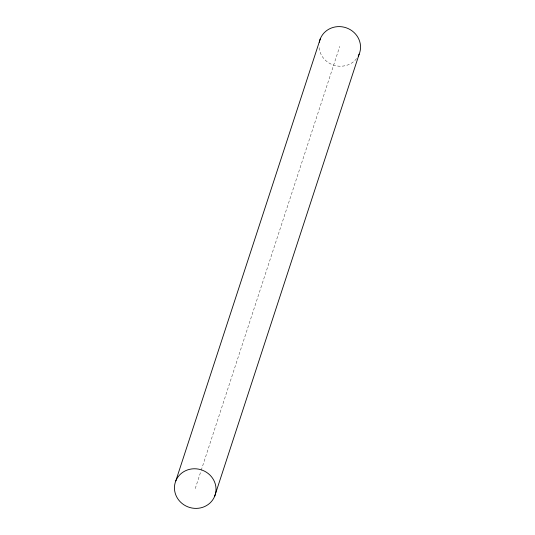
<?xml version="1.0" encoding="UTF-8"?>
<svg xmlns="http://www.w3.org/2000/svg" width="535" height="535" viewBox="0 0 535 535"><rect width="100%" height="100%" fill="white"/><g stroke="black" fill="none" stroke-linecap="round" stroke-linejoin="round"><path stroke-width="0.4" stroke-dasharray="2.67 2.01" d="M195.242 488.582L200.946 471.114M201.207 470.325L339.758 46.418M356.618 58.576A20.905 19.701 18.1 0 1 333.847 65.216A20.905 19.701 18.1 0 1 318.994 46.679"/><path stroke-width="0.8" d="M175.808 480.891L320.331 38.727M214.669 496.273A20.905 19.701 18.1 0 0 191.925 468.914A20.905 19.701 18.1 0 0 179.125 500.559A20.905 19.701 18.1 0 0 214.669 496.273L359.192 54.109M319.295 42.265A20.905 19.701 18.1 0 1 346.419 27.873A20.905 19.701 18.1 0 1 358.243 56.101"/></g></svg>
